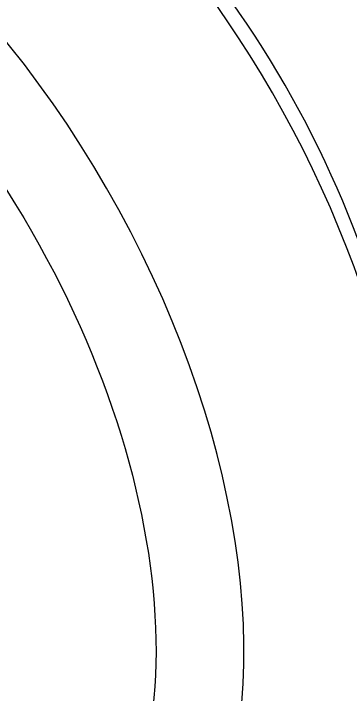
# Model space of a CAD drawing. Header units: millimetres. Extents: x 0 to 7722, y 0 to 5460.
# Drawn here: x 4566.73 to 4571.55, y 3542.6 to 3552.35 of the extents above; entities that cross this region are included whole.
import ezdxf

# ---------------------------------------------------------------- set-up
doc = ezdxf.new("R2010")
doc.units = ezdxf.units.MM
doc.header["$LTSCALE"] = 5
doc.layers.get('0').update_dxf_attribs({"linetype": 'CONTINUOUS'})

# ---------------------------------------------------------------- blocks, each defined once
blk = doc.blocks.new('RWFWFWEWEFWEFWEF')
for centre, major_axis, start_param, end_param in [((65.1851, -80.0218), (-5.4885, 9.5309), 2.354261, 7.070517), ((64.8258, -80.2286), (-5.2349, 9.0906), 1.877073, 7.547705), ((55.1608, -85.7944), (4.7533, -8.2542), 0, 3.141593), ((52.79, -87.1596), (-4.7533, 8.2542), 2.354261, 7.070517), ((55.7894, -85.4324), (4.3096, -7.4838), 0.787332, 2.354261)]:
    blk.add_ellipse(centre, major_axis=major_axis, ratio=0.578093, start_param=start_param, end_param=end_param)
blk.add_ellipse((52.1614, -87.5216), major_axis=(4.3096, -7.4838), ratio=0.578093)

msp = doc.modelspace()

# ---------------------------------------------------------------- block references
msp.add_blockref('RWFWFWEWEFWEFWEF', (4510.4996, 3634.2604))

doc.saveas('drawing.dxf')
